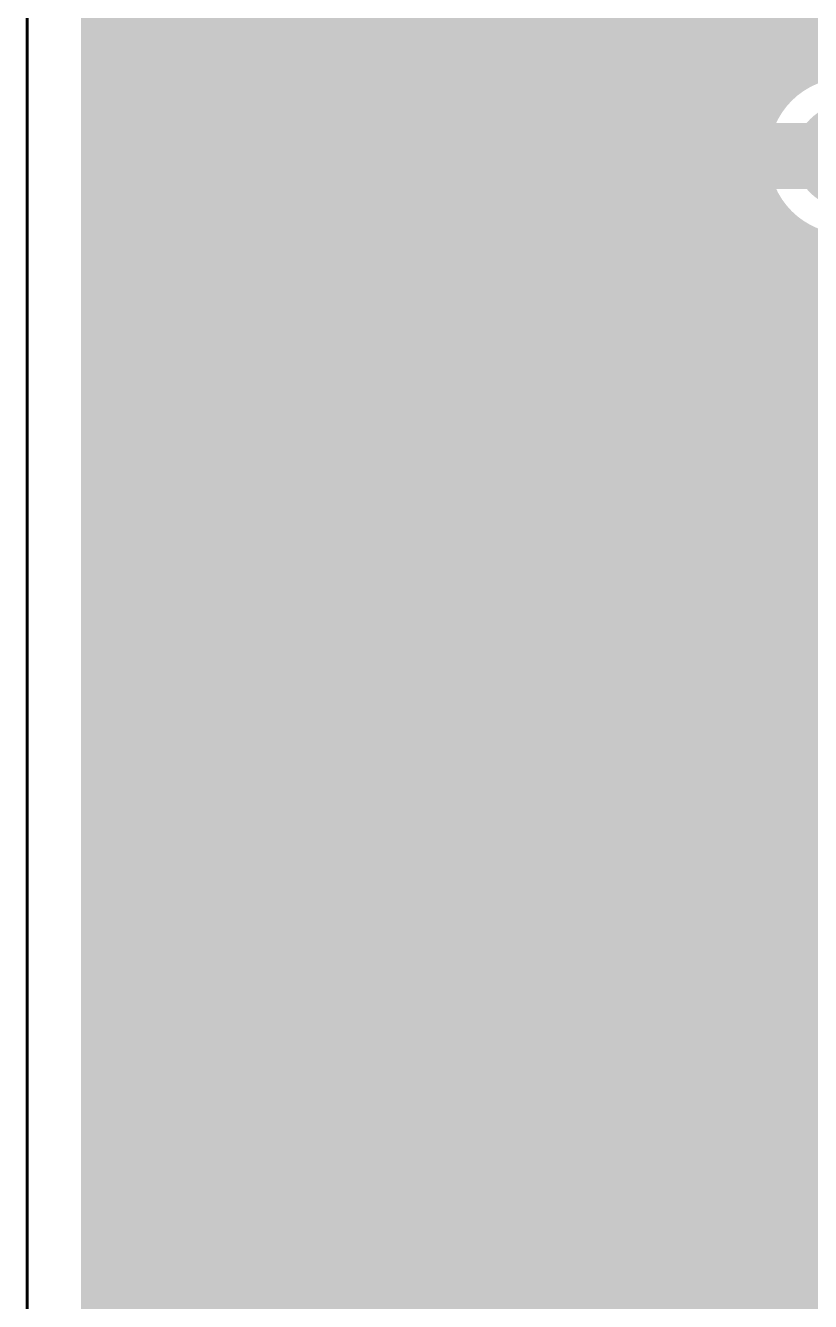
# Model space of a CAD drawing. Header units: inches. Extents: x 0 to 215, y 0 to 215.
# Drawn here: x 0.0007 to 0.1195, y 0.1968 to 0.3897 of the extents above; entities that cross this region are included whole.
import ezdxf

# ---------------------------------------------------------------- set-up
doc = ezdxf.new("R2010")
doc.units = ezdxf.units.IN
doc.header["$MEASUREMENT"] = 0
for name, color, linetype in [('BottomLayer', 5, 'Continuous'), ('KeepOutLayer', 6, 'Continuous'), ('TopLayer', 1, 'Continuous')]:
    doc.layers.add(name, color=color, linetype=linetype)

msp = doc.modelspace()

# ---------------------------------------------------------------- hatches: boundary and pattern name
at = {"layer": 'BottomLayer'}
h = msp.add_hatch(color=5, dxfattribs=at)
edge = h.paths.add_edge_path()
edge.add_arc((0.125, 0.37), 0.00787, 0, 360)
at = {"layer": 'TopLayer'}
h = msp.add_hatch(color=1, dxfattribs=at)
edge = h.paths.add_edge_path()
edge.add_arc((0.125, 0.37), 0.00787, 0, 360)

# ---------------------------------------------------------------- linework, layer by layer
at = {"layer": 'BottomLayer'}
for points in [[(0.01162, 1.36763, 0.005, 0.005, 0), (0.01162, 0.01087, 0.005, 0.005, 0)], [(0.01162, 0.38952, 0.005, 0.005, 0), (0.13479, 0.38952, 0.005, 0.005, 0)], [(0.01162, 0.38551, 0.005, 0.005, 0), (0.13777, 0.38551, 0.005, 0.005, 0)], [(0.01162, 0.38149, 0.005, 0.005, 0), (0.11647, 0.38149, 0.005, 0.005, 0)], [(0.01162, 0.37748, 0.005, 0.005, 0), (0.1128, 0.37748, 0.005, 0.005, 0)], [(0.01162, 0.37346, 0.005, 0.005, 0), (0.11111, 0.37346, 0.005, 0.005, 0)], [(0.11319, 0.37, 0.01, 0.01, 0), (0.125, 0.37, 0.01, 0.01, 0)], [(0.01162, 0.36944, 0.005, 0.005, 0), (0.1107, 0.36944, 0.005, 0.005, 0)], [(0.01162, 0.36543, 0.005, 0.005, 0), (0.11144, 0.36543, 0.005, 0.005, 0)], [(0.01162, 0.36141, 0.005, 0.005, 0), (0.11355, 0.36141, 0.005, 0.005, 0)], [(0.01162, 0.3574, 0.005, 0.005, 0), (0.11822, 0.3574, 0.005, 0.005, 0)], [(0.01162, 0.35338, 0.005, 0.005, 0), (0.16345, 0.35338, 0.005, 0.005, 0)], [(0.01162, 0.34937, 0.005, 0.005, 0), (0.16709, 0.34937, 0.005, 0.005, 0)], [(0.01162, 0.34535, 0.005, 0.005, 0), (0.17073, 0.34535, 0.005, 0.005, 0)], [(0.01162, 0.34133, 0.005, 0.005, 0), (0.17437, 0.34133, 0.005, 0.005, 0)], [(0.01162, 0.33732, 0.005, 0.005, 0), (0.17814, 0.33732, 0.005, 0.005, 0)], [(0.01162, 0.3333, 0.005, 0.005, 0), (0.18233, 0.3333, 0.005, 0.005, 0)], [(0.01162, 0.32929, 0.005, 0.005, 0), (0.18676, 0.32929, 0.005, 0.005, 0)], [(0.01162, 0.32527, 0.005, 0.005, 0), (0.19119, 0.32527, 0.005, 0.005, 0)], [(0.01162, 0.32126, 0.005, 0.005, 0), (0.19563, 0.32126, 0.005, 0.005, 0)], [(0.01162, 0.31724, 0.005, 0.005, 0), (0.20006, 0.31724, 0.005, 0.005, 0)], [(0.01162, 0.31322, 0.005, 0.005, 0), (0.20449, 0.31322, 0.005, 0.005, 0)], [(0.01162, 0.30921, 0.005, 0.005, 0), (0.2095, 0.30921, 0.005, 0.005, 0)], [(0.01162, 0.30519, 0.005, 0.005, 0), (0.21491, 0.30519, 0.005, 0.005, 0)], [(0.01162, 0.30118, 0.005, 0.005, 0), (0.22033, 0.30118, 0.005, 0.005, 0)], [(0.01162, 0.29716, 0.005, 0.005, 0), (0.22574, 0.29716, 0.005, 0.005, 0)], [(0.01162, 0.29315, 0.005, 0.005, 0), (0.23116, 0.29315, 0.005, 0.005, 0)], [(0.01162, 0.28913, 0.005, 0.005, 0), (0.23687, 0.28913, 0.005, 0.005, 0)], [(0.01162, 0.28511, 0.005, 0.005, 0), (0.2433, 0.28511, 0.005, 0.005, 0)], [(0.01162, 0.2811, 0.005, 0.005, 0), (0.13824, 0.2811, 0.005, 0.005, 0)], [(0.01162, 0.27708, 0.005, 0.005, 0), (0.13294, 0.27708, 0.005, 0.005, 0)], [(0.01162, 0.27307, 0.005, 0.005, 0), (0.13062, 0.27307, 0.005, 0.005, 0)], [(0.01162, 0.26905, 0.005, 0.005, 0), (0.12973, 0.26905, 0.005, 0.005, 0)], [(0.01162, 0.26504, 0.005, 0.005, 0), (0.13, 0.26504, 0.005, 0.005, 0)], [(0.01162, 0.26102, 0.005, 0.005, 0), (0.13151, 0.26102, 0.005, 0.005, 0)], [(0.01162, 0.257, 0.005, 0.005, 0), (0.13484, 0.257, 0.005, 0.005, 0)], [(0.01162, 0.25299, 0.005, 0.005, 0), (0.30504, 0.25299, 0.005, 0.005, 0)], [(0.01162, 0.24897, 0.005, 0.005, 0), (0.31626, 0.24897, 0.005, 0.005, 0)], [(0.01162, 0.24496, 0.005, 0.005, 0), (0.32748, 0.24496, 0.005, 0.005, 0)], [(0.01162, 0.24094, 0.005, 0.005, 0), (0.30589, 0.24094, 0.005, 0.005, 0)], [(0.01162, 0.23693, 0.005, 0.005, 0), (0.30081, 0.23693, 0.005, 0.005, 0)], [(0.01162, 0.23291, 0.005, 0.005, 0), (0.29856, 0.23291, 0.005, 0.005, 0)], [(0.01162, 0.22889, 0.005, 0.005, 0), (0.29772, 0.22889, 0.005, 0.005, 0)], [(0.01162, 0.22488, 0.005, 0.005, 0), (0.29803, 0.22488, 0.005, 0.005, 0)], [(0.01162, 0.22086, 0.005, 0.005, 0), (0.2996, 0.22086, 0.005, 0.005, 0)], [(0.01162, 0.21685, 0.005, 0.005, 0), (0.30303, 0.21685, 0.005, 0.005, 0)], [(0.01162, 0.21283, 0.005, 0.005, 0), (0.33791, 0.21283, 0.005, 0.005, 0)], [(0.01162, 0.20882, 0.005, 0.005, 0), (0.33543, 0.20882, 0.005, 0.005, 0)], [(0.01162, 0.2048, 0.005, 0.005, 0), (0.33383, 0.2048, 0.005, 0.005, 0)], [(0.01162, 0.20078, 0.005, 0.005, 0), (0.33294, 0.20078, 0.005, 0.005, 0)], [(0.01162, 0.19677, 0.005, 0.005, 0), (0.33269, 0.19677, 0.005, 0.005, 0)]]:
    msp.add_lwpolyline(points, format="xyseb", dxfattribs=at)
for points in [[(0.01037, 0.38952, 0.0025, 0.0025, 1), (0.01287, 0.38952, 0.0025, 0.0025, 1)], [(0.01037, 0.38551, 0.0025, 0.0025, 1), (0.01287, 0.38551, 0.0025, 0.0025, 1)], [(0.13931, 0.37, 0.005, 0.005, 1), (0.11069, 0.37, 0.005, 0.005, 1)], [(0.01037, 0.38149, 0.0025, 0.0025, 1), (0.01287, 0.38149, 0.0025, 0.0025, 1)], [(0.11522, 0.38149, 0.0025, 0.0025, 1), (0.11772, 0.38149, 0.0025, 0.0025, 1)], [(0.01037, 0.37748, 0.0025, 0.0025, 1), (0.01287, 0.37748, 0.0025, 0.0025, 1)], [(0.11155, 0.37748, 0.0025, 0.0025, 1), (0.11405, 0.37748, 0.0025, 0.0025, 1)], [(0.01037, 0.37346, 0.0025, 0.0025, 1), (0.01287, 0.37346, 0.0025, 0.0025, 1)], [(0.11069, 0.37, 0.005, 0.005, 1), (0.11569, 0.37, 0.005, 0.005, 1)], [(0.10986, 0.37346, 0.0025, 0.0025, 1), (0.11236, 0.37346, 0.0025, 0.0025, 1)], [(0.10944, 0.37, 0.0025, 0.0025, 1), (0.11194, 0.37, 0.0025, 0.0025, 1)], [(0.01037, 0.36944, 0.0025, 0.0025, 1), (0.01287, 0.36944, 0.0025, 0.0025, 1)], [(0.10945, 0.36944, 0.0025, 0.0025, 1), (0.11195, 0.36944, 0.0025, 0.0025, 1)], [(0.01037, 0.36543, 0.0025, 0.0025, 1), (0.01287, 0.36543, 0.0025, 0.0025, 1)], [(0.11019, 0.36543, 0.0025, 0.0025, 1), (0.11269, 0.36543, 0.0025, 0.0025, 1)], [(0.01037, 0.36141, 0.0025, 0.0025, 1), (0.01287, 0.36141, 0.0025, 0.0025, 1)], [(0.1123, 0.36141, 0.0025, 0.0025, 1), (0.1148, 0.36141, 0.0025, 0.0025, 1)], [(0.01037, 0.3574, 0.0025, 0.0025, 1), (0.01287, 0.3574, 0.0025, 0.0025, 1)], [(0.11697, 0.3574, 0.0025, 0.0025, 1), (0.11947, 0.3574, 0.0025, 0.0025, 1)], [(0.01037, 0.35338, 0.0025, 0.0025, 1), (0.01287, 0.35338, 0.0025, 0.0025, 1)], [(0.01037, 0.34937, 0.0025, 0.0025, 1), (0.01287, 0.34937, 0.0025, 0.0025, 1)], [(0.01037, 0.34535, 0.0025, 0.0025, 1), (0.01287, 0.34535, 0.0025, 0.0025, 1)], [(0.01037, 0.34133, 0.0025, 0.0025, 1), (0.01287, 0.34133, 0.0025, 0.0025, 1)], [(0.01037, 0.33732, 0.0025, 0.0025, 1), (0.01287, 0.33732, 0.0025, 0.0025, 1)], [(0.01037, 0.3333, 0.0025, 0.0025, 1), (0.01287, 0.3333, 0.0025, 0.0025, 1)], [(0.01037, 0.32929, 0.0025, 0.0025, 1), (0.01287, 0.32929, 0.0025, 0.0025, 1)], [(0.01037, 0.32527, 0.0025, 0.0025, 1), (0.01287, 0.32527, 0.0025, 0.0025, 1)], [(0.01037, 0.32126, 0.0025, 0.0025, 1), (0.01287, 0.32126, 0.0025, 0.0025, 1)], [(0.01037, 0.31724, 0.0025, 0.0025, 1), (0.01287, 0.31724, 0.0025, 0.0025, 1)], [(0.01037, 0.31322, 0.0025, 0.0025, 1), (0.01287, 0.31322, 0.0025, 0.0025, 1)], [(0.01037, 0.30921, 0.0025, 0.0025, 1), (0.01287, 0.30921, 0.0025, 0.0025, 1)], [(0.01037, 0.30519, 0.0025, 0.0025, 1), (0.01287, 0.30519, 0.0025, 0.0025, 1)], [(0.01037, 0.30118, 0.0025, 0.0025, 1), (0.01287, 0.30118, 0.0025, 0.0025, 1)], [(0.01037, 0.29716, 0.0025, 0.0025, 1), (0.01287, 0.29716, 0.0025, 0.0025, 1)], [(0.01037, 0.29315, 0.0025, 0.0025, 1), (0.01287, 0.29315, 0.0025, 0.0025, 1)], [(0.01037, 0.28913, 0.0025, 0.0025, 1), (0.01287, 0.28913, 0.0025, 0.0025, 1)], [(0.01037, 0.28511, 0.0025, 0.0025, 1), (0.01287, 0.28511, 0.0025, 0.0025, 1)], [(0.01037, 0.2811, 0.0025, 0.0025, 1), (0.01287, 0.2811, 0.0025, 0.0025, 1)], [(0.01037, 0.27708, 0.0025, 0.0025, 1), (0.01287, 0.27708, 0.0025, 0.0025, 1)], [(0.01037, 0.27307, 0.0025, 0.0025, 1), (0.01287, 0.27307, 0.0025, 0.0025, 1)], [(0.01037, 0.26905, 0.0025, 0.0025, 1), (0.01287, 0.26905, 0.0025, 0.0025, 1)], [(0.01037, 0.26504, 0.0025, 0.0025, 1), (0.01287, 0.26504, 0.0025, 0.0025, 1)], [(0.01037, 0.26102, 0.0025, 0.0025, 1), (0.01287, 0.26102, 0.0025, 0.0025, 1)], [(0.01037, 0.257, 0.0025, 0.0025, 1), (0.01287, 0.257, 0.0025, 0.0025, 1)], [(0.01037, 0.25299, 0.0025, 0.0025, 1), (0.01287, 0.25299, 0.0025, 0.0025, 1)], [(0.01037, 0.24897, 0.0025, 0.0025, 1), (0.01287, 0.24897, 0.0025, 0.0025, 1)], [(0.01037, 0.24496, 0.0025, 0.0025, 1), (0.01287, 0.24496, 0.0025, 0.0025, 1)], [(0.01037, 0.24094, 0.0025, 0.0025, 1), (0.01287, 0.24094, 0.0025, 0.0025, 1)], [(0.01037, 0.23693, 0.0025, 0.0025, 1), (0.01287, 0.23693, 0.0025, 0.0025, 1)], [(0.01037, 0.23291, 0.0025, 0.0025, 1), (0.01287, 0.23291, 0.0025, 0.0025, 1)], [(0.01037, 0.22889, 0.0025, 0.0025, 1), (0.01287, 0.22889, 0.0025, 0.0025, 1)], [(0.01037, 0.22488, 0.0025, 0.0025, 1), (0.01287, 0.22488, 0.0025, 0.0025, 1)], [(0.01037, 0.22086, 0.0025, 0.0025, 1), (0.01287, 0.22086, 0.0025, 0.0025, 1)], [(0.01037, 0.21685, 0.0025, 0.0025, 1), (0.01287, 0.21685, 0.0025, 0.0025, 1)], [(0.01037, 0.21283, 0.0025, 0.0025, 1), (0.01287, 0.21283, 0.0025, 0.0025, 1)], [(0.01037, 0.20882, 0.0025, 0.0025, 1), (0.01287, 0.20882, 0.0025, 0.0025, 1)], [(0.01037, 0.2048, 0.0025, 0.0025, 1), (0.01287, 0.2048, 0.0025, 0.0025, 1)], [(0.01037, 0.20078, 0.0025, 0.0025, 1), (0.01287, 0.20078, 0.0025, 0.0025, 1)], [(0.01037, 0.19677, 0.0025, 0.0025, 1), (0.01287, 0.19677, 0.0025, 0.0025, 1)]]:
    msp.add_lwpolyline(points, format="xyseb", close=True, dxfattribs=at)
at = {"layer": 'KeepOutLayer'}
msp.add_lwpolyline([(0.001, 1.37825, 0.0005, 0.0005, 0), (0.001, 0.00025, 0.0005, 0.0005, 0)], format="xyseb", dxfattribs=at)
at = {"layer": 'TopLayer'}
for points in [[(0.01162, 1.36763, 0.005, 0.005, 0), (0.01162, 0.01087, 0.005, 0.005, 0)], [(0.01162, 0.38952, 0.005, 0.005, 0), (0.12477, 0.38952, 0.005, 0.005, 0)], [(0.01162, 0.38551, 0.005, 0.005, 0), (0.14197, 0.38551, 0.005, 0.005, 0)], [(0.01162, 0.38149, 0.005, 0.005, 0), (0.11647, 0.38149, 0.005, 0.005, 0)], [(0.01162, 0.37748, 0.005, 0.005, 0), (0.1128, 0.37748, 0.005, 0.005, 0)], [(0.01162, 0.37346, 0.005, 0.005, 0), (0.11111, 0.37346, 0.005, 0.005, 0)], [(0.11319, 0.37, 0.01, 0.01, 0), (0.125, 0.37, 0.01, 0.01, 0)], [(0.01162, 0.36944, 0.005, 0.005, 0), (0.1107, 0.36944, 0.005, 0.005, 0)], [(0.01162, 0.36543, 0.005, 0.005, 0), (0.11144, 0.36543, 0.005, 0.005, 0)], [(0.01162, 0.36141, 0.005, 0.005, 0), (0.11355, 0.36141, 0.005, 0.005, 0)], [(0.01162, 0.3574, 0.005, 0.005, 0), (0.11822, 0.3574, 0.005, 0.005, 0)], [(0.01162, 0.35338, 0.005, 0.005, 0), (0.14011, 0.35338, 0.005, 0.005, 0)], [(0.01162, 0.34937, 0.005, 0.005, 0), (0.13827, 0.34937, 0.005, 0.005, 0)], [(0.01162, 0.34535, 0.005, 0.005, 0), (0.13782, 0.34535, 0.005, 0.005, 0)], [(0.01162, 0.34133, 0.005, 0.005, 0), (0.13707, 0.34133, 0.005, 0.005, 0)], [(0.01162, 0.33732, 0.005, 0.005, 0), (0.13673, 0.33732, 0.005, 0.005, 0)], [(0.01162, 0.3333, 0.005, 0.005, 0), (0.13741, 0.3333, 0.005, 0.005, 0)], [(0.01162, 0.32929, 0.005, 0.005, 0), (0.13862, 0.32929, 0.005, 0.005, 0)], [(0.01162, 0.32527, 0.005, 0.005, 0), (0.14178, 0.32527, 0.005, 0.005, 0)], [(0.01162, 0.32126, 0.005, 0.005, 0), (0.14644, 0.32126, 0.005, 0.005, 0)], [(0.01162, 0.31724, 0.005, 0.005, 0), (0.14644, 0.31724, 0.005, 0.005, 0)], [(0.01162, 0.31322, 0.005, 0.005, 0), (0.13089, 0.31322, 0.005, 0.005, 0)], [(0.01162, 0.30921, 0.005, 0.005, 0), (0.13089, 0.30921, 0.005, 0.005, 0)], [(0.01162, 0.30519, 0.005, 0.005, 0), (0.13089, 0.30519, 0.005, 0.005, 0)], [(0.01162, 0.30118, 0.005, 0.005, 0), (0.13089, 0.30118, 0.005, 0.005, 0)], [(0.01162, 0.29716, 0.005, 0.005, 0), (0.13089, 0.29716, 0.005, 0.005, 0)], [(0.01162, 0.29315, 0.005, 0.005, 0), (0.13089, 0.29315, 0.005, 0.005, 0)], [(0.01162, 0.28913, 0.005, 0.005, 0), (0.13089, 0.28913, 0.005, 0.005, 0)], [(0.01162, 0.28511, 0.005, 0.005, 0), (0.13089, 0.28511, 0.005, 0.005, 0)], [(0.01162, 0.2811, 0.005, 0.005, 0), (0.13824, 0.2811, 0.005, 0.005, 0)], [(0.01162, 0.27708, 0.005, 0.005, 0), (0.13294, 0.27708, 0.005, 0.005, 0)], [(0.01162, 0.27307, 0.005, 0.005, 0), (0.13062, 0.27307, 0.005, 0.005, 0)], [(0.01162, 0.26905, 0.005, 0.005, 0), (0.12973, 0.26905, 0.005, 0.005, 0)], [(0.01162, 0.26504, 0.005, 0.005, 0), (0.13, 0.26504, 0.005, 0.005, 0)], [(0.01162, 0.26102, 0.005, 0.005, 0), (0.13151, 0.26102, 0.005, 0.005, 0)], [(0.01162, 0.257, 0.005, 0.005, 0), (0.13484, 0.257, 0.005, 0.005, 0)], [(0.01162, 0.25299, 0.005, 0.005, 0), (0.18172, 0.25299, 0.005, 0.005, 0)], [(0.01162, 0.24897, 0.005, 0.005, 0), (0.18172, 0.24897, 0.005, 0.005, 0)], [(0.01162, 0.24496, 0.005, 0.005, 0), (0.18172, 0.24496, 0.005, 0.005, 0)], [(0.01162, 0.24094, 0.005, 0.005, 0), (0.18172, 0.24094, 0.005, 0.005, 0)], [(0.01162, 0.23693, 0.005, 0.005, 0), (0.18172, 0.23693, 0.005, 0.005, 0)], [(0.01162, 0.23291, 0.005, 0.005, 0), (0.18172, 0.23291, 0.005, 0.005, 0)], [(0.01162, 0.22889, 0.005, 0.005, 0), (0.18172, 0.22889, 0.005, 0.005, 0)], [(0.01162, 0.22488, 0.005, 0.005, 0), (0.18172, 0.22488, 0.005, 0.005, 0)], [(0.01162, 0.22086, 0.005, 0.005, 0), (0.18225, 0.22086, 0.005, 0.005, 0)], [(0.01162, 0.21685, 0.005, 0.005, 0), (0.18391, 0.21685, 0.005, 0.005, 0)], [(0.01162, 0.21283, 0.005, 0.005, 0), (0.18715, 0.21283, 0.005, 0.005, 0)], [(0.01162, 0.20882, 0.005, 0.005, 0), (0.19116, 0.20882, 0.005, 0.005, 0)], [(0.01162, 0.2048, 0.005, 0.005, 0), (0.19518, 0.2048, 0.005, 0.005, 0)], [(0.01162, 0.20078, 0.005, 0.005, 0), (0.19919, 0.20078, 0.005, 0.005, 0)], [(0.01162, 0.19677, 0.005, 0.005, 0), (0.20321, 0.19677, 0.005, 0.005, 0)]]:
    msp.add_lwpolyline(points, format="xyseb", dxfattribs=at)
for points in [[(0.01037, 0.38952, 0.0025, 0.0025, 1), (0.01287, 0.38952, 0.0025, 0.0025, 1)], [(0.01037, 0.38551, 0.0025, 0.0025, 1), (0.01287, 0.38551, 0.0025, 0.0025, 1)], [(0.13931, 0.37, 0.005, 0.005, 1), (0.11069, 0.37, 0.005, 0.005, 1)], [(0.01037, 0.38149, 0.0025, 0.0025, 1), (0.01287, 0.38149, 0.0025, 0.0025, 1)], [(0.11522, 0.38149, 0.0025, 0.0025, 1), (0.11772, 0.38149, 0.0025, 0.0025, 1)], [(0.01037, 0.37748, 0.0025, 0.0025, 1), (0.01287, 0.37748, 0.0025, 0.0025, 1)], [(0.11155, 0.37748, 0.0025, 0.0025, 1), (0.11405, 0.37748, 0.0025, 0.0025, 1)], [(0.01037, 0.37346, 0.0025, 0.0025, 1), (0.01287, 0.37346, 0.0025, 0.0025, 1)], [(0.11069, 0.37, 0.005, 0.005, 1), (0.11569, 0.37, 0.005, 0.005, 1)], [(0.10986, 0.37346, 0.0025, 0.0025, 1), (0.11236, 0.37346, 0.0025, 0.0025, 1)], [(0.10944, 0.37, 0.0025, 0.0025, 1), (0.11194, 0.37, 0.0025, 0.0025, 1)], [(0.01037, 0.36944, 0.0025, 0.0025, 1), (0.01287, 0.36944, 0.0025, 0.0025, 1)], [(0.10945, 0.36944, 0.0025, 0.0025, 1), (0.11195, 0.36944, 0.0025, 0.0025, 1)], [(0.01037, 0.36543, 0.0025, 0.0025, 1), (0.01287, 0.36543, 0.0025, 0.0025, 1)], [(0.11019, 0.36543, 0.0025, 0.0025, 1), (0.11269, 0.36543, 0.0025, 0.0025, 1)], [(0.01037, 0.36141, 0.0025, 0.0025, 1), (0.01287, 0.36141, 0.0025, 0.0025, 1)], [(0.1123, 0.36141, 0.0025, 0.0025, 1), (0.1148, 0.36141, 0.0025, 0.0025, 1)], [(0.01037, 0.3574, 0.0025, 0.0025, 1), (0.01287, 0.3574, 0.0025, 0.0025, 1)], [(0.11697, 0.3574, 0.0025, 0.0025, 1), (0.11947, 0.3574, 0.0025, 0.0025, 1)], [(0.01037, 0.35338, 0.0025, 0.0025, 1), (0.01287, 0.35338, 0.0025, 0.0025, 1)], [(0.01037, 0.34937, 0.0025, 0.0025, 1), (0.01287, 0.34937, 0.0025, 0.0025, 1)], [(0.01037, 0.34535, 0.0025, 0.0025, 1), (0.01287, 0.34535, 0.0025, 0.0025, 1)], [(0.01037, 0.34133, 0.0025, 0.0025, 1), (0.01287, 0.34133, 0.0025, 0.0025, 1)], [(0.01037, 0.33732, 0.0025, 0.0025, 1), (0.01287, 0.33732, 0.0025, 0.0025, 1)], [(0.01037, 0.3333, 0.0025, 0.0025, 1), (0.01287, 0.3333, 0.0025, 0.0025, 1)], [(0.01037, 0.32929, 0.0025, 0.0025, 1), (0.01287, 0.32929, 0.0025, 0.0025, 1)], [(0.01037, 0.32527, 0.0025, 0.0025, 1), (0.01287, 0.32527, 0.0025, 0.0025, 1)], [(0.01037, 0.32126, 0.0025, 0.0025, 1), (0.01287, 0.32126, 0.0025, 0.0025, 1)], [(0.01037, 0.31724, 0.0025, 0.0025, 1), (0.01287, 0.31724, 0.0025, 0.0025, 1)], [(0.01037, 0.31322, 0.0025, 0.0025, 1), (0.01287, 0.31322, 0.0025, 0.0025, 1)], [(0.01037, 0.30921, 0.0025, 0.0025, 1), (0.01287, 0.30921, 0.0025, 0.0025, 1)], [(0.01037, 0.30519, 0.0025, 0.0025, 1), (0.01287, 0.30519, 0.0025, 0.0025, 1)], [(0.01037, 0.30118, 0.0025, 0.0025, 1), (0.01287, 0.30118, 0.0025, 0.0025, 1)], [(0.01037, 0.29716, 0.0025, 0.0025, 1), (0.01287, 0.29716, 0.0025, 0.0025, 1)], [(0.01037, 0.29315, 0.0025, 0.0025, 1), (0.01287, 0.29315, 0.0025, 0.0025, 1)], [(0.01037, 0.28913, 0.0025, 0.0025, 1), (0.01287, 0.28913, 0.0025, 0.0025, 1)], [(0.01037, 0.28511, 0.0025, 0.0025, 1), (0.01287, 0.28511, 0.0025, 0.0025, 1)], [(0.01037, 0.2811, 0.0025, 0.0025, 1), (0.01287, 0.2811, 0.0025, 0.0025, 1)], [(0.01037, 0.27708, 0.0025, 0.0025, 1), (0.01287, 0.27708, 0.0025, 0.0025, 1)], [(0.01037, 0.27307, 0.0025, 0.0025, 1), (0.01287, 0.27307, 0.0025, 0.0025, 1)], [(0.01037, 0.26905, 0.0025, 0.0025, 1), (0.01287, 0.26905, 0.0025, 0.0025, 1)], [(0.01037, 0.26504, 0.0025, 0.0025, 1), (0.01287, 0.26504, 0.0025, 0.0025, 1)], [(0.01037, 0.26102, 0.0025, 0.0025, 1), (0.01287, 0.26102, 0.0025, 0.0025, 1)], [(0.01037, 0.257, 0.0025, 0.0025, 1), (0.01287, 0.257, 0.0025, 0.0025, 1)], [(0.01037, 0.25299, 0.0025, 0.0025, 1), (0.01287, 0.25299, 0.0025, 0.0025, 1)], [(0.01037, 0.24897, 0.0025, 0.0025, 1), (0.01287, 0.24897, 0.0025, 0.0025, 1)], [(0.01037, 0.24496, 0.0025, 0.0025, 1), (0.01287, 0.24496, 0.0025, 0.0025, 1)], [(0.01037, 0.24094, 0.0025, 0.0025, 1), (0.01287, 0.24094, 0.0025, 0.0025, 1)], [(0.01037, 0.23693, 0.0025, 0.0025, 1), (0.01287, 0.23693, 0.0025, 0.0025, 1)], [(0.01037, 0.23291, 0.0025, 0.0025, 1), (0.01287, 0.23291, 0.0025, 0.0025, 1)], [(0.01037, 0.22889, 0.0025, 0.0025, 1), (0.01287, 0.22889, 0.0025, 0.0025, 1)], [(0.01037, 0.22488, 0.0025, 0.0025, 1), (0.01287, 0.22488, 0.0025, 0.0025, 1)], [(0.01037, 0.22086, 0.0025, 0.0025, 1), (0.01287, 0.22086, 0.0025, 0.0025, 1)], [(0.01037, 0.21685, 0.0025, 0.0025, 1), (0.01287, 0.21685, 0.0025, 0.0025, 1)], [(0.01037, 0.21283, 0.0025, 0.0025, 1), (0.01287, 0.21283, 0.0025, 0.0025, 1)], [(0.01037, 0.20882, 0.0025, 0.0025, 1), (0.01287, 0.20882, 0.0025, 0.0025, 1)], [(0.01037, 0.2048, 0.0025, 0.0025, 1), (0.01287, 0.2048, 0.0025, 0.0025, 1)], [(0.01037, 0.20078, 0.0025, 0.0025, 1), (0.01287, 0.20078, 0.0025, 0.0025, 1)], [(0.01037, 0.19677, 0.0025, 0.0025, 1), (0.01287, 0.19677, 0.0025, 0.0025, 1)]]:
    msp.add_lwpolyline(points, format="xyseb", close=True, dxfattribs=at)

doc.saveas('drawing.dxf')
